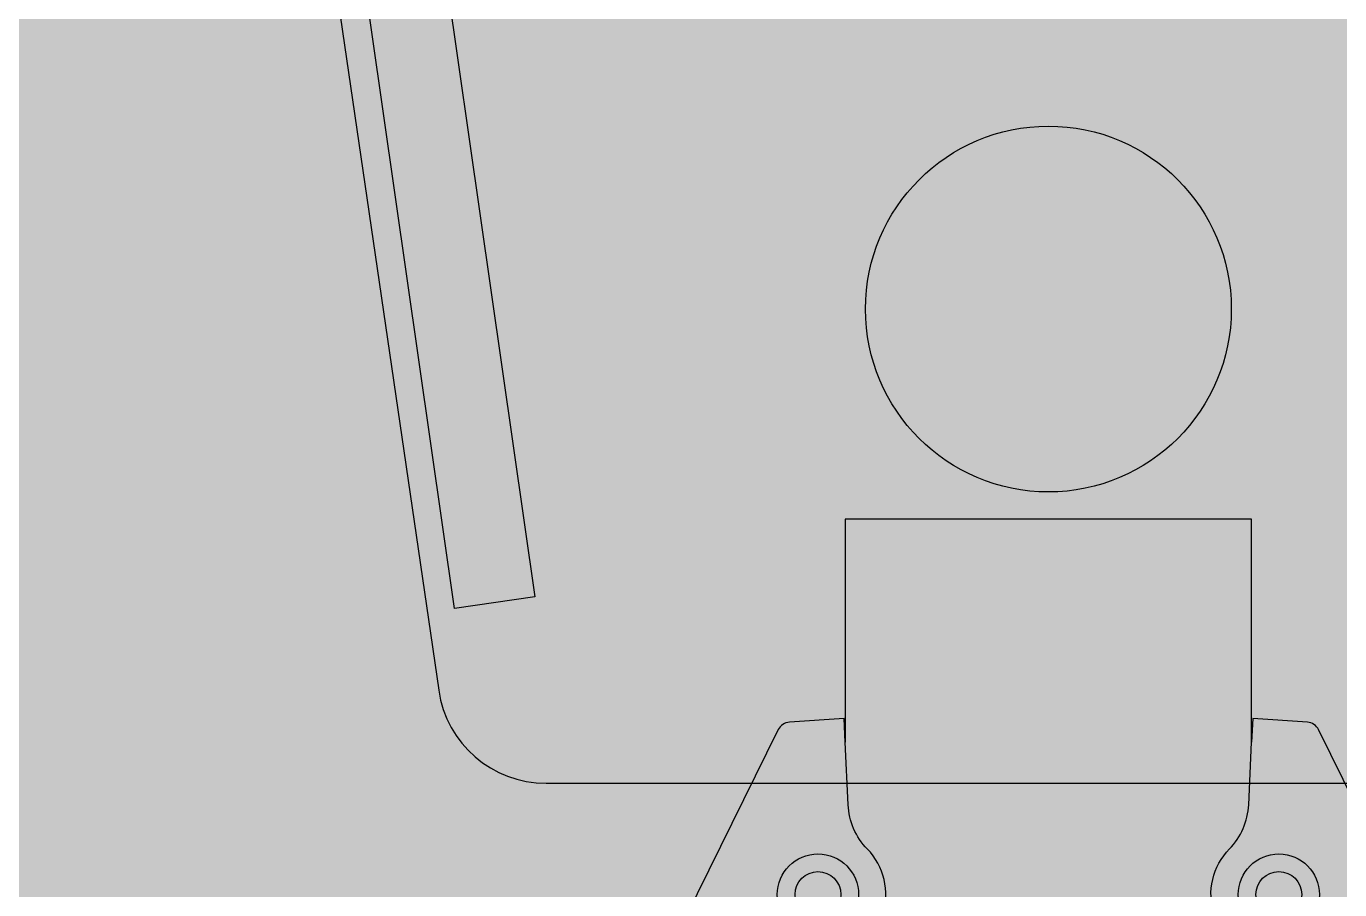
# Model space of a CAD drawing. Header units: millimetres. Extents: x -20671 to 76988, y -14746 to 75470.
# Drawn here: x 6274.6 to 6759.4, y 11212.3 to 11530.9 of the extents above; entities that cross this region are included whole.
import ezdxf
from ezdxf.enums import TextEntityAlignment as Align

# ---------------------------------------------------------------- set-up
doc = ezdxf.new("R2010")
doc.units = ezdxf.units.MM
doc.set_wipeout_variables(frame=1)
doc.layers.add('PDF_Geometry', color=7, linetype='Continuous', true_color=0xadadad)
doc.layers.add('Техника LTM 1160-5.2 Штрих', color=7, linetype='Continuous', true_color=0xffe79e)
doc.layers.add('Техника LTM 1160-5.2', color=250, linetype='Continuous')
doc.styles.add('arial', font='arial.ttf')
doc.styles.get("Standard").update_dxf_attribs({"font": ''})
doc.styles.get('Standard').set_extended_font_data('Mipgost')

# ---------------------------------------------------------------- blocks, each defined once
blk = doc.blocks.new('LTM 1160-5.2-20230911.16360601')
at = {"layer": 'Техника LTM 1160-5.2 Штрих', "ltscale": 30, "transparency": 16777216}
h = blk.add_hatch(color=256, dxfattribs=at)
h.dxf.hatch_style = 1
edge = h.paths.add_edge_path()
edge.add_arc((0, 328), 52, 54.7554, 125.2446)
edge.add_line((-30.01, 370.47), (-100.37, 320.75))
edge.add_line((-100.37, 320.75), (-200.83, 234.83))
edge.add_arc((0, 0), 309, 130.5373, 160.9778)
edge.add_line((-292.13, 100.71), (-321.18, 16.45))
edge.add_arc((-279.6, -2.24), 45.58, 155.7899, 185.1879)
edge.add_line((-325, -6.37), (-325, -110.6))
edge.add_line((-325, -110.6), (-324.22, -121.78))
edge.add_line((-324.22, -121.78), (-225.02, -800.68))
edge.add_arc((-185.42, -795), 40, 188.1632, 270)
edge.add_line((-185.42, -835), (185.42, -835))
edge.add_arc((185.42, -795), 40, 270, 351.8368)
edge.add_line((225.02, -800.68), (324.22, -121.78))
edge.add_line((324.22, -121.78), (325, -110.6))
edge.add_line((325, -110.6), (325, -6.37))
edge.add_arc((279.6, -2.24), 45.58, 354.8121, 384.2101)
edge.add_line((321.18, 16.45), (292.13, 100.71))
edge.add_arc((0, 0), 309, 19.0222, 49.4627)
edge.add_line((200.83, 234.83), (100.37, 320.75))
edge.add_line((100.37, 320.75), (30.01, 370.47))
at = {"color": 0, "linetype": 'ByBlock', "lineweight": -2, "ltscale": 30, "transparency": 16777216}
blk.add_lwpolyline([(30.01, 370.47, 0.317647), (-30.01, 370.47), (-100.37, 320.75), (-200.83, 234.83, 0.133608), (-292.13, 100.71), (-321.18, 16.45, 0.128981), (-325, -6.37), (-325, -110.6), (-324.22, -121.78), (-225.02, -800.68, 0.373073), (-185.42, -835), (185.42, -835, 0.373073), (225.02, -800.68), (324.22, -121.78), (325, -110.6), (325, -6.37, 0.128981), (321.18, 16.45), (292.13, 100.71, 0.133608), (200.83, 234.83), (100.37, 320.75)], format="xyb", close=True, dxfattribs=at)
blk.add_lwpolyline([(-242.08, -400), (-189.54, -766.25), (-219.24, -770.51), (-271.78, -404.26)], close=True, dxfattribs=at)
blk.add_circle((0, -660), 67.5, dxfattribs=at)
blk = doc.blocks.new('LTM 1160-5.2-20230911.163957')
at = {"color": 0, "linetype": 'ByBlock', "lineweight": -2, "ltscale": 30, "transparency": 16777216}
blk.add_wipeout([(-75, 431.18), (-75.41, 439.89), (-95.57, 438.57), (-95.57, 438.57), (-96.85, 438.32), (-98.02, 437.74), (-99, 436.88), (-99.73, 435.8), (-99.73, 435.8), (-227.71, 176.33), (-223.23, 174.12), (-204.76, 211.56), (-110.68, 332.77), (-110.68, 332.77), (-106.6, 337.41), (-101.98, 341.5), (-96.9, 345), (-91.41, 347.84), (-77.68, 324.05), (-77.68, 324.05), (-76.52, 321.71), (-75.68, 319.23), (-75.17, 316.66), (-75, 314.05), (-75, 314.05), (-75, 90), (-75, 90), (-81.62, 56.13), (-100.5, 27.23), (-128.87, 7.57), (-162.55, 0.03), (-165, 0), (-165, 0), (-198.87, 6.62), (-227.77, 25.5), (-247.43, 53.87), (-254.97, 87.55), (-249.27, 121.59), (-248.73, 123), (-216.25, 205.4), (-216.25, 205.4), (-215.64, 216.75), (-221.94, 226.2), (-232.65, 230), (-243.5, 226.62), (-243.5, 226.62), (-288.64, 194.21), (-288.64, 194.21), (-327.56, 158.08), (-356.29, 113.4), (-373, 62.98), (-376.66, 9.99), (-367.03, -42.24), (-344.72, -90.44), (-311.13, -131.59), (-268.37, -163.09), (-219.12, -182.98), (-166.47, -189.99), (-165, -190), (165, -190), (165, -190), (217.7, -183.35), (267.08, -163.8), (310.07, -132.6), (343.94, -91.69), (366.58, -43.64), (376.57, 8.53), (373.28, 61.54), (356.91, 112.07), (328.5, 156.95), (289.83, 193.35), (288.64, 194.21), (243.5, 226.62), (243.5, 226.62), (232.65, 230), (221.94, 226.2), (215.64, 216.75), (216.25, 205.4), (248.73, 123), (248.73, 123), (255, 89.06), (248.02, 55.26), (228.84, 26.56), (200.27, 7.2), (166.52, 0.01), (165, 0), (165, 0), (131.13, 6.62), (102.23, 25.5), (82.57, 53.87), (75.03, 87.55), (75, 90), (75, 314.05), (75, 314.05), (75.17, 316.66), (75.68, 319.23), (76.52, 321.71), (77.68, 324.05), (91.41, 347.84), (91.41, 347.84), (96.9, 345), (101.98, 341.5), (106.6, 337.41), (110.68, 332.77), (110.68, 332.77), (204.76, 211.56), (223.23, 174.12), (227.71, 176.33), (99.73, 435.8), (99.73, 435.8), (99, 436.88), (98.02, 437.74), (96.85, 438.32), (95.57, 438.57), (75.41, 439.89), (75, 431.18), (75, 513.5), (-75, 513.5)], dxfattribs=at)
at = {"layer": 'Техника LTM 1160-5.2 Штрих', "ltscale": 30, "true_color": 0xadadad, "transparency": 16777216}
h = blk.add_hatch(color=253, dxfattribs=at)
h.dxf.hatch_style = 1
edge = h.paths.add_edge_path()
edge.add_line((-75, 513.5), (-75, 431.18))
edge.add_line((-75, 431.18), (-75.41, 439.89))
edge.add_line((-75.41, 439.89), (-95.57, 438.57))
edge.add_arc((-95.24, 433.58), 5, 93.7449, 153.7449)
edge.add_line((-99.73, 435.8), (-227.71, 176.33))
edge.add_line((-227.71, 176.33), (-223.23, 174.12))
edge.add_line((-223.23, 174.12), (-204.76, 211.56))
edge.add_line((-204.76, 211.56), (-110.68, 332.77))
edge.add_arc((-71.18, 302.12), 50, 113.8668, 142.1848, ccw=False)
edge.add_line((-91.41, 347.84), (-77.68, 324.05))
edge.add_arc((-95, 314.05), 20, 0, 30, ccw=False)
edge.add_line((-75, 314.05), (-75, 90))
edge.add_arc((-165, 90), 90, 270, 360, ccw=False)
edge.add_arc((-165, 90), 90, 158.4881, 270, ccw=False)
edge.add_line((-248.73, 123), (-216.25, 205.4))
edge.add_arc((-233, 212), 18, 338.4881, 485.676)
edge.add_line((-243.5, 226.62), (-288.64, 194.21))
edge.add_arc((-165, 22), 212, 125.676, 270)
edge.add_line((-165, -190), (165, -190))
edge.add_arc((165, 22), 212, 270, 414.324)
edge.add_line((288.64, 194.21), (243.5, 226.62))
edge.add_arc((233, 212), 18, 54.324, 201.5119)
edge.add_line((216.25, 205.4), (248.73, 123))
edge.add_arc((165, 90), 90, -90, 21.5119, ccw=False)
edge.add_arc((165, 90), 90, 180, 270, ccw=False)
edge.add_line((75, 90), (75, 314.05))
edge.add_arc((95, 314.05), 20, 150, 180, ccw=False)
edge.add_line((77.68, 324.05), (91.41, 347.84))
edge.add_arc((71.18, 302.12), 50, 37.8152, 66.1332, ccw=False)
edge.add_line((110.68, 332.77), (204.76, 211.56))
edge.add_line((204.76, 211.56), (223.23, 174.12))
edge.add_line((223.23, 174.12), (227.71, 176.33))
edge.add_line((227.71, 176.33), (99.73, 435.8))
edge.add_arc((95.24, 433.58), 5, 26.2551, 86.2551)
edge.add_line((95.57, 438.57), (75.41, 439.89))
edge.add_line((75.41, 439.89), (75, 431.18))
edge.add_line((75, 431.18), (75, 513.5))
edge.add_line((75, 513.5), (-75, 513.5))
at = {"color": 0, "linetype": 'ByBlock', "lineweight": -2, "ltscale": 30, "transparency": 16777216}
for points in [[(227.71, 176.33), (99.73, 435.8, 0.267949), (95.57, 438.57), (75.41, 439.89), (75, 431.18), (75, 513.5), (-75, 513.5), (-75, 431.18), (-75.41, 439.89), (-95.57, 438.57, 0.267949), (-99.73, 435.8), (-227.71, 176.33)], [(-91.41, 347.84, -0.060697), (-79.84, 351.36, 0.602985), (-66.83, 391.77, -0.183801), (-73.92, 408.08), (-75, 431.18)], [(91.41, 347.84, 0.060697), (79.84, 351.36, -0.602985), (66.83, 391.77, 0.183801), (73.92, 408.08), (75, 431.18)]]:
    blk.add_lwpolyline(points, format="xyb", dxfattribs=at)
for centre, radius in [((-85.05, 374.96), 15), ((85.05, 374.96), 15), ((-85.05, 374.96), 8.47), ((85.05, 374.96), 8.47)]:
    blk.add_circle(centre, radius, dxfattribs=at)
blk = doc.blocks.new('LTM 1160-5.2-9-20230911.164738')
at = {"color": 0, "linetype": 'ByBlock', "lineweight": -2, "ltscale": 30, "transparency": 16777216}
blk.add_blockref('LTM 1160-5.2-20230911.163957', (0, 0), dxfattribs=at)
blk.add_blockref('LTM 1160-5.2-20230911.16360601', (0, 1251), dxfattribs=at)
blk = doc.blocks.new('*U99')
at = {"color": 0, "linetype": 'ByBlock', "lineweight": -2, "ltscale": 30, "transparency": 16777216}
blk.add_blockref('LTM 1160-5.2-9-20230911.164738', (6651.87, 10635.55), dxfattribs=at)
at = {"layer": 'Defpoints', "color": 251, "linetype": 'ByBlock', "lineweight": -2, "ltscale": 30, "transparency": 16777216}
for tag, p, rotation in [('00', (13407.14, 23701.36), 54.5284), ('20', (15910.28, 21042.52), 34.5284), ('40', (17409.73, 17756.59), 14.5284)]:
    blk.add_attdef(tag, p, '', height=150, rotation=rotation, dxfattribs=at)
at = {"layer": 'Defpoints', "color": 250, "linetype": 'ByBlock', "lineweight": -2, "transparency": 16777216, "style": 'arial', "width": 0.75}
blk.add_attdef('МАРКА', text='', height=250, rotation=54.5284, dxfattribs=at).set_placement((4917.54, 12271.66), align=Align.MIDDLE_CENTER)

msp = doc.modelspace()

# ---------------------------------------------------------------- hatches: boundary and pattern name
at = {"lineweight": 35, "true_color": 0xfff1c8, "transparency": 33554687}
h = msp.add_hatch(color=254, dxfattribs=at)
h.dxf.hatch_style = 1
h.paths.add_polyline_path([(76987.79, -3683.58), (-20670.64, -3683.58), (-20670.64, 75469.91), (76987.79, 75469.91)])

# ---------------------------------------------------------------- linework, layer by layer
at = {"layer": 'PDF_Geometry', "color": 250, "lineweight": 40, "transparency": 16777216}
for centre, radius, start, end in [((-1919.02, 939.01), 35498.07, 17.157278, 77.109462), ((-1919.32, 938.32), 31098.84, 15.833327, 78.03432), ((-1919.81, 937.82), 26599.74, 12.983787, 78.240068), ((-1686.54, 1195.8), 21797.01, 5.772621, 77.582859), ((-1919.65, 938), 17599.66, 25.237851, 73.380226), ((-1919.22, 938.23), 13099.42, 9.508766, 67.940846)]:
    msp.add_arc(centre, radius, start, end, dxfattribs=at)

# ---------------------------------------------------------------- next in the draw order: block references
at = {"layer": 'Техника LTM 1160-5.2'}
msp.add_blockref('*U99', (0, 200), dxfattribs=at)

doc.saveas('drawing.dxf')
